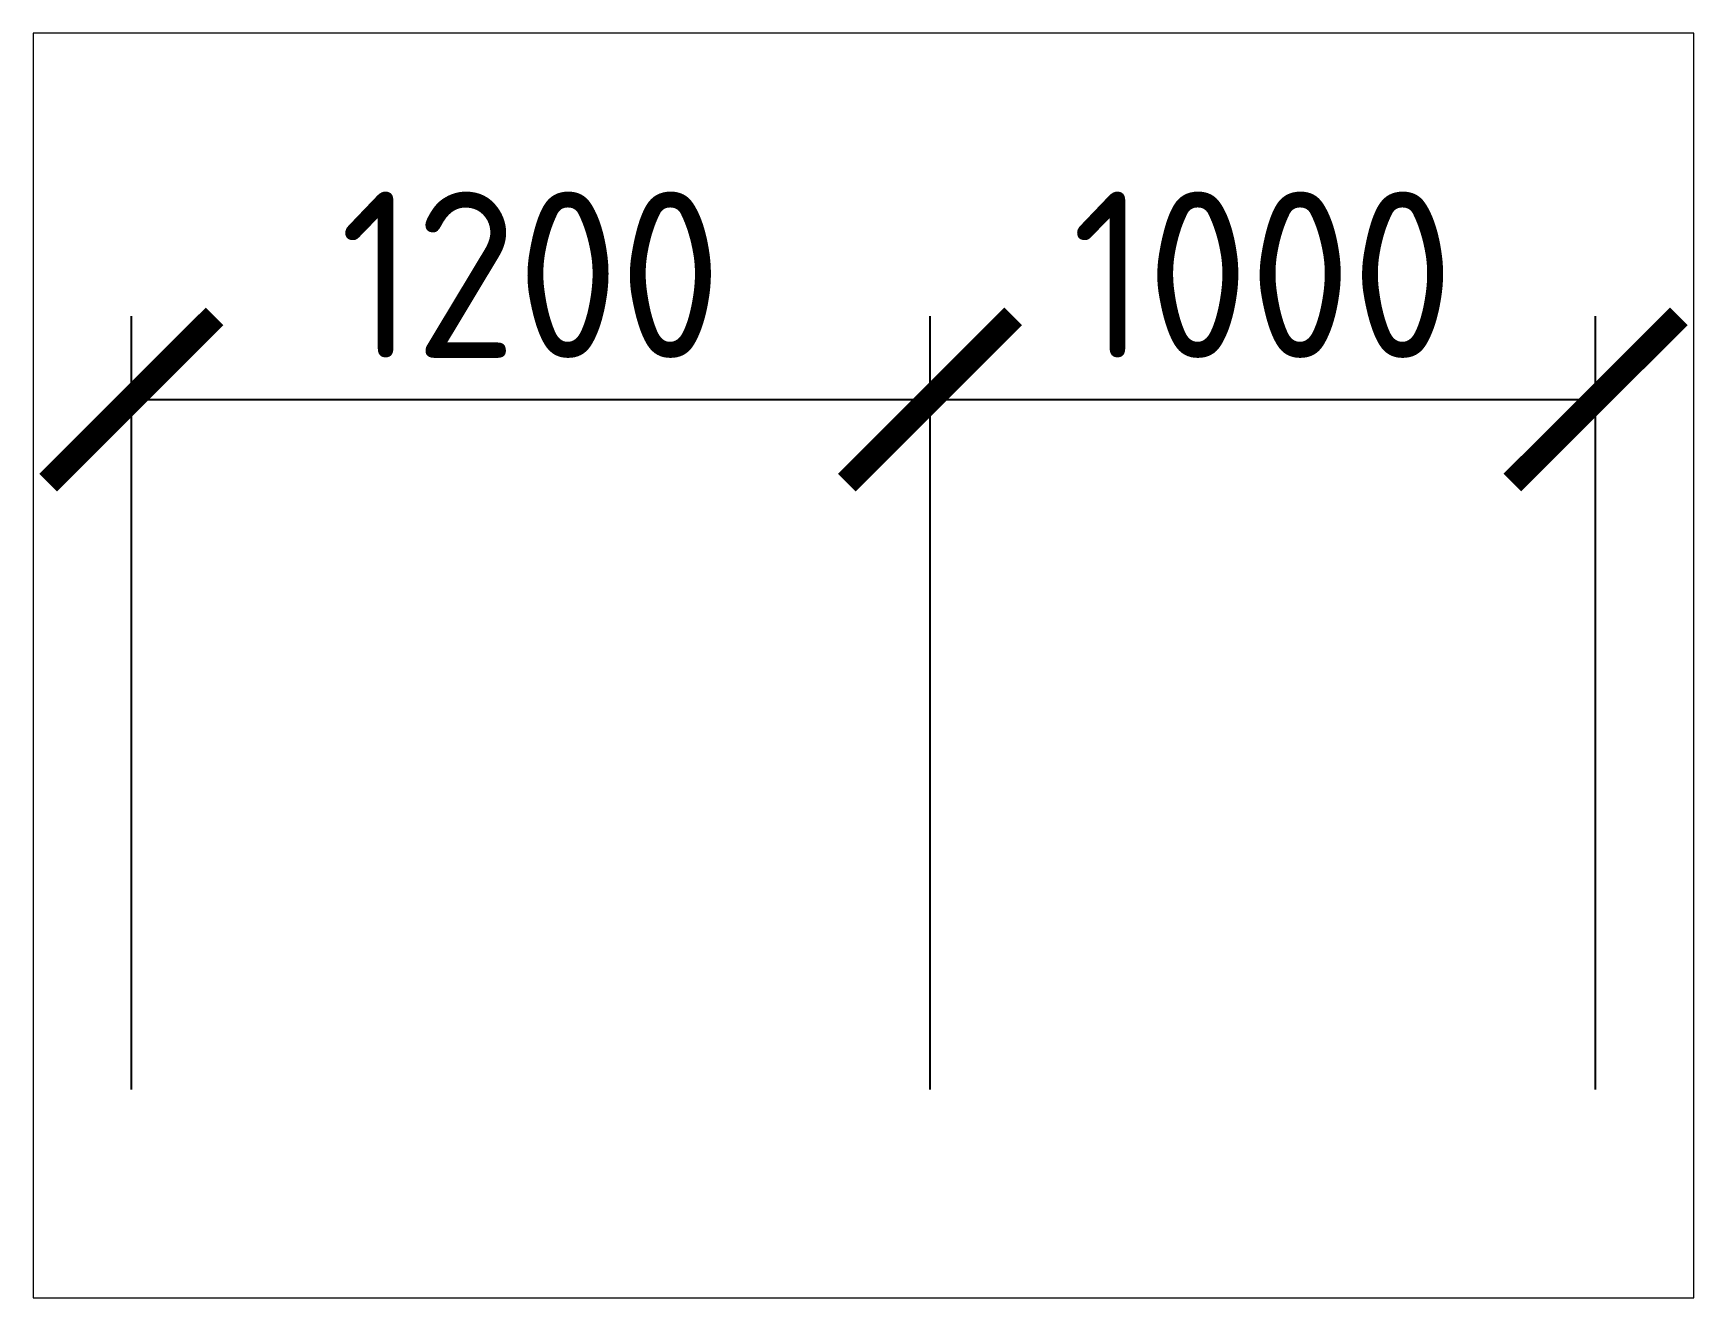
# Paper-space layout 'Layout1' of a CAD drawing. Header units: millimetres. Extents: x 1.05 to 9.45, y 0.8 to 7.2.
# The model-space entities are those that its viewports show. They can reach past a viewport. Long polylines and large blocks are cut down to what shows.
import ezdxf

# ---------------------------------------------------------------- set-up
doc = ezdxf.new("R2010")
doc.units = ezdxf.units.MM
doc.header["$MEASUREMENT"] = 0
doc.styles.add('ISO', font='isocp.shx')
doc.dimstyles.new('Aec_Arch_M', dxfattribs={"dimscale": 100, "dimtxt": 2.5, "dimasz": 2.5, "dimexe": 1.25, "dimexo": 0.625, "dimtad": 1, "dimdsep": 46, "dimtxsty": 'ISO', "dimblk": 'ARCHTICK', "dimcen": 2.5, "dimadec": 0, "dimazin": 0, "dimtfac": 1, "dimtmove": 0, "dimatfit": 3, "dimldrblk": 'ARCHTICK', "dimfxl": 1, "dimarcsym": 0})

# ---------------------------------------------------------------- blocks, each defined once
blk = doc.blocks.new('_ARCHTICK')
at = {"color": 0, "linetype": 'ByBlock', "lineweight": -2, "const_width": 0.15}
blk.add_lwpolyline([(-0.5, -0.5), (0.5, 0.5)], dxfattribs=at)
blk = doc.blocks.new('*D3')
at = {"color": 0, "linetype": 'ByBlock', "lineweight": -2, "transparency": 16777216}
for p, q in [((0, 162.5), (0, 1325)), ((1200, 162.5), (1200, 1325)), ((0, 1200), (1200, 1200))]:
    blk.add_line(p, q, dxfattribs=at)
at = {"layer": 'DefPoints', "color": 0, "linetype": 'ByBlock', "transparency": 16777216}
for p in [(1200, 1200), (0, 100), (1200, 100)]:
    blk.add_point(p, dxfattribs=at)
at = {"color": 0, "linetype": 'ByBlock', "lineweight": -2, "transparency": 16777216, "xscale": 250, "yscale": 250, "zscale": 250, "rotation": 180}
blk.add_blockref('_ARCHTICK', (0, 1200), dxfattribs=at)
at = {"color": 0, "linetype": 'ByBlock', "lineweight": -2, "transparency": 16777216, "xscale": 250, "yscale": 250, "zscale": 250}
blk.add_blockref('_ARCHTICK', (1200, 1200), dxfattribs=at)
at = {"color": 0, "linetype": 'ByBlock', "lineweight": -2, "transparency": 16777216, "insert": (600, 1387.5), "char_height": 250, "attachment_point": 5, "style": 'ISO'}
blk.add_mtext('1200', dxfattribs=at)
blk = doc.blocks.new('*D2')
at = {"color": 0, "linetype": 'ByBlock', "lineweight": -2, "transparency": 16777216}
for p, q in [((1200, 162.5), (1200, 1325)), ((2200, 162.5), (2200, 1325)), ((1200, 1200), (2200, 1200))]:
    blk.add_line(p, q, dxfattribs=at)
at = {"layer": 'DefPoints', "color": 0, "linetype": 'ByBlock', "transparency": 16777216}
for p in [(2200, 1200), (1200, 100), (2200, 100)]:
    blk.add_point(p, dxfattribs=at)
at = {"color": 0, "linetype": 'ByBlock', "lineweight": -2, "transparency": 16777216, "xscale": 250, "yscale": 250, "zscale": 250, "rotation": 180}
blk.add_blockref('_ARCHTICK', (1200, 1200), dxfattribs=at)
at = {"color": 0, "linetype": 'ByBlock', "lineweight": -2, "transparency": 16777216, "xscale": 250, "yscale": 250, "zscale": 250}
blk.add_blockref('_ARCHTICK', (2200, 1200), dxfattribs=at)
at = {"color": 0, "linetype": 'ByBlock', "lineweight": -2, "transparency": 16777216, "insert": (1700, 1387.5), "char_height": 250, "attachment_point": 5, "style": 'ISO'}
blk.add_mtext('1000', dxfattribs=at)

msp = doc.modelspace()

# ---------------------------------------------------------------- dimensions: what is measured, and where the dimension line sits
at = {"color": 0, "linetype": 'ByBlock', "lineweight": -2}
dim = msp.add_linear_dim(base=(1200, 1200), p1=(0, 100), p2=(1200, 100), dimstyle='Aec_Arch_M', dxfattribs=at)
dim.commit()
dim.dimension.update_dxf_attribs({"geometry": '*D3', "text_midpoint": (600, 1387.525)})
dim = msp.add_linear_dim(base=(2200, 1200), p1=(1200, 100), p2=(2200, 100), dimstyle='Aec_Arch_M', override={"dimtmove": 1}, dxfattribs=at)
dim.commit()
dim.dimension.update_dxf_attribs({"geometry": '*D2', "text_midpoint": (1700, 1387.5)})

psp = doc.layouts.get("Layout1")

# ---------------------------------------------------------------- viewports
at = {"layer": '0', "color": 0, "linetype": 'ByBlock', "lineweight": -2}
psp.add_viewport(center=(5.25, 4), size=(8.4, 6.4), view_center_point=(1100, 800.0632), view_height=1901.172712, dxfattribs=at)

doc.saveas('drawing.dxf')
